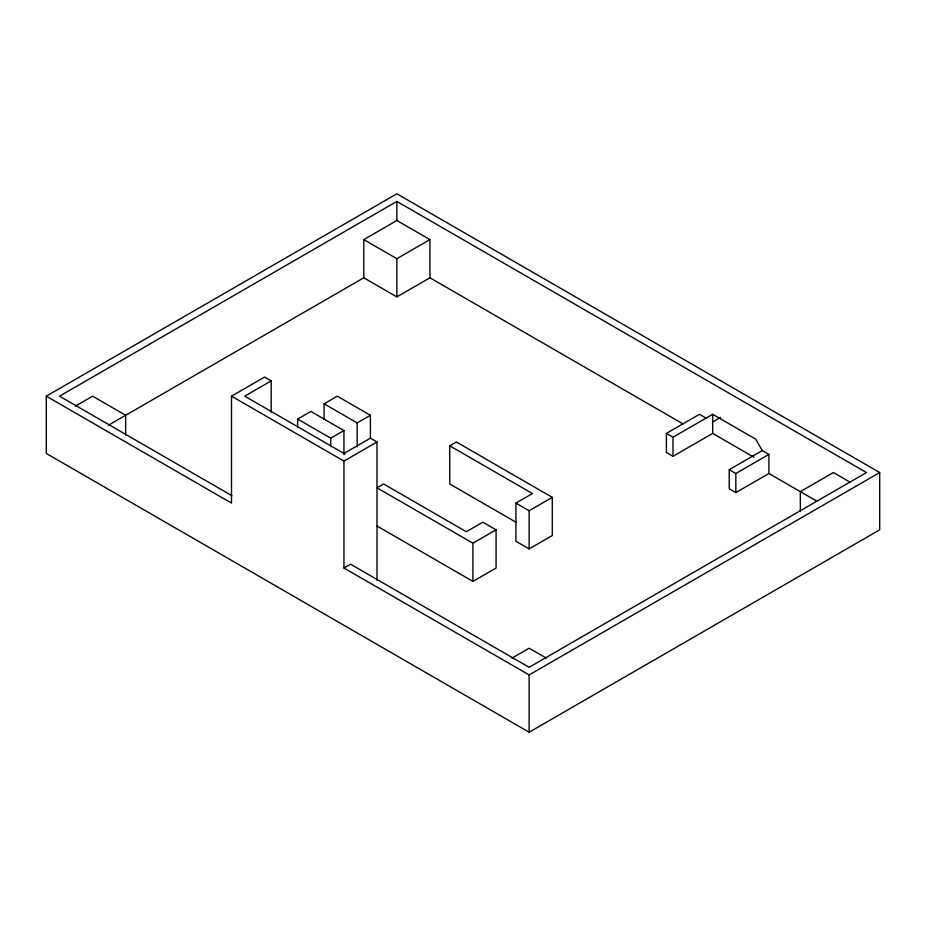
<?xml version="1.0" encoding="UTF-8"?>
<svg xmlns="http://www.w3.org/2000/svg" width="926" height="926" viewBox="0 0 926 926"><rect width="100%" height="100%" fill="white"/><g stroke="black" fill="none" stroke-linecap="round" stroke-linejoin="round"><path stroke-width="1.39" d="M46.3 396.178L396.86 193.777L879.7 472.549L879.7 529.822L529.14 732.223L46.3 453.451L46.3 396.178L231.5 503.096L231.5 396.166L264.57 377.079L271.191 380.899L271.191 412.579M231.5 396.166L343.94 461.09L343.94 568.02L350.56 564.2L529.14 667.299L866.47 472.549L396.86 201.417L59.53 396.178L231.87 495.676M75.457 406.074L92.6 396.178L125.67 415.265L125.67 435.07M429.93 277.788L396.86 296.887L363.791 277.788L363.791 239.602L396.86 220.515L429.93 239.602L429.93 277.788L683.238 424.039M108.527 425.161L363.791 277.788M363.791 239.602L396.86 258.701L429.93 239.602M271.191 380.899L244.73 396.166L344.923 454.018M297.64 427.569L297.64 419.084L310.87 411.445L343.94 430.544L343.94 454.585M324.1 419.362L324.1 403.805L337.33 396.178L370.4 415.265L370.4 437.894M297.64 419.084L330.709 438.183L343.94 430.544M324.1 403.805L357.17 422.904L370.4 415.265M343.94 453.451L370.4 438.172L377.009 441.991L377.009 580.278M343.94 461.09L377.009 441.991M449.77 445.811L456.391 441.991L552.29 497.366L552.29 535.552L529.14 548.921L515.909 541.282L515.909 503.096L532.45 493.546L449.77 445.811L449.77 484.009L516.164 522.333M496.07 529.822L482.84 522.195L466.31 531.732L383.63 483.997L377.009 487.817L472.92 543.192L496.07 529.822L496.07 568.02L472.92 581.378L377.009 526.014M515.909 503.096L529.14 510.735L552.29 497.366M753.914 457.212L712.684 433.403L673.005 456.321L666.384 452.501L666.384 433.403L699.466 414.316L706.075 418.135M666.384 433.403L673.005 437.222L712.684 414.316L755.685 439.132L762.295 450.592L768.916 454.411L768.916 473.499L735.834 492.597L729.225 488.778L729.225 469.679L762.295 450.592M713.101 421.712L720.544 417.418M729.225 469.679L735.834 473.499L768.916 454.411M511.997 658.108L529.14 648.212L546.294 658.108M343.94 568.02L529.14 674.938L879.7 472.549M850.543 482.446L833.4 472.549L800.33 491.637L800.33 511.441M768.916 473.499L817.473 501.545M735.834 473.499L735.834 492.597M712.684 414.316L712.684 433.403M673.005 437.222L673.005 456.321M529.14 510.735L529.14 548.921M529.14 674.938L529.14 732.223M472.92 543.192L472.92 581.378M396.86 201.417L396.86 220.515M396.86 258.701L396.86 296.887M357.17 422.904L357.17 446.945M330.709 438.183L330.709 446.668"/></g></svg>
